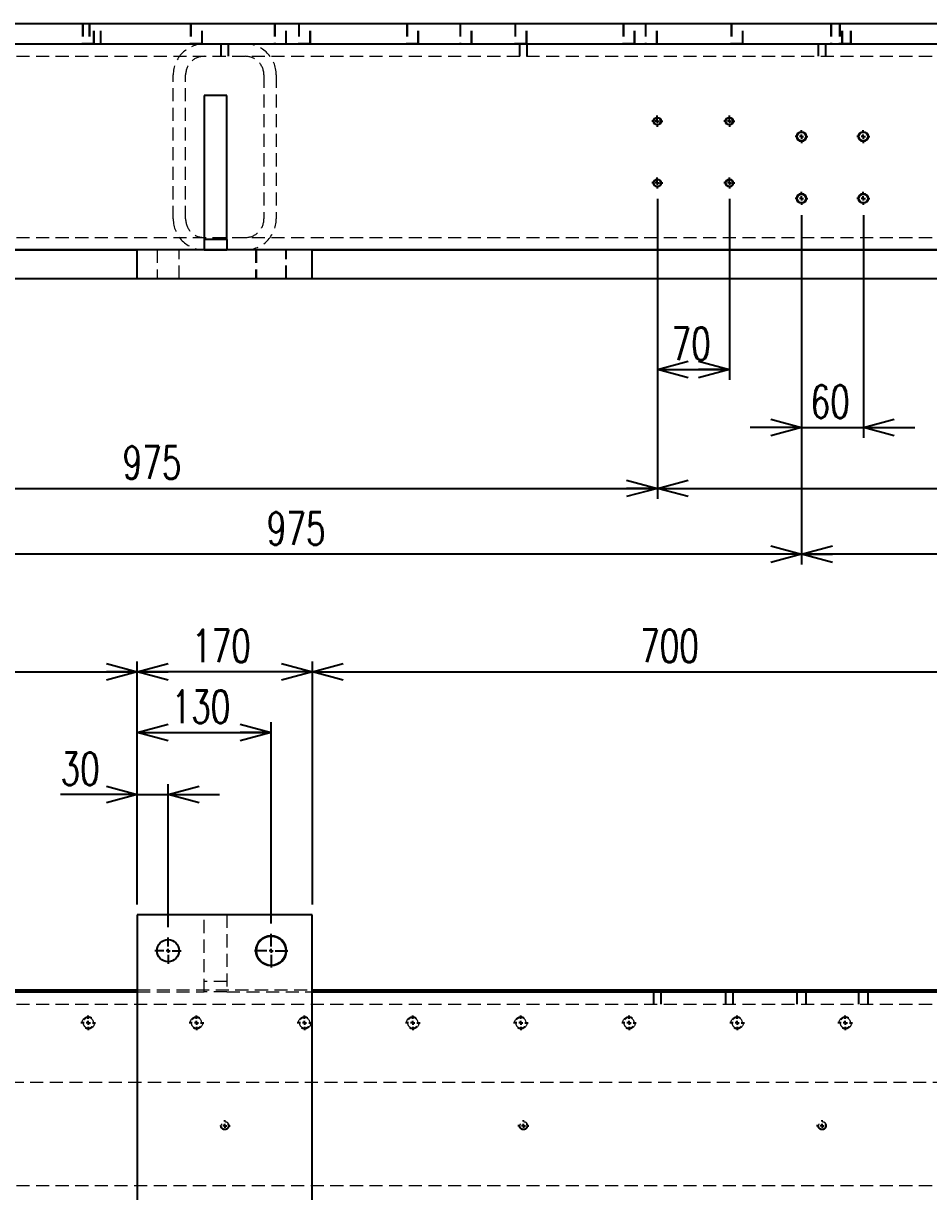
# Model space of a CAD drawing. Header units: millimetres. Extents: x 30 to 8380, y 30 to 5898.
# Drawn here: x 5510 to 6389, y 1887 to 3021 of the extents above; entities that cross this region are included whole.
import ezdxf

# ---------------------------------------------------------------- set-up
doc = ezdxf.new("R2010")
doc.units = ezdxf.units.MM
doc.header["$LTSCALE"] = 10
doc.linetypes.add('HIDDEN', pattern=[1.905, 1.27, -0.635])
doc.layers.add('FORMAT', color=7, linetype='Continuous')
doc.styles.add('SLDTEXTSTYLE0', font='TXT', dxfattribs={"width": 0.7, "bigfont": 'bigfont'})
doc.dimstyles.new('SLDDIMSTYLE2', dxfattribs={"dimtxt": 36.380208, "dimasz": 30, "dimexe": 0, "dimexo": 0.0625, "dimgap": 9.095052, "dimtad": 3, "dimrnd": 1e-09, "dimzin": 12, "dimdsep": 46, "dimtxsty": 'SLDTEXTSTYLE0', "dimblk1": 'OPEN30', "dimblk2": 'OPEN30', "dimsah": 1, "dimcen": 0.09, "dimadec": 0, "dimazin": 3, "dimtfac": 1, "dimtdec": 3, "dimtmove": 0, "dimatfit": 0, "dimldrblk": 'OPEN30', "dimfxl": 1, "dimfrac": 2, "dimtolj": 1, "dimtzin": 12, "dimarcsym": 0})
doc.dimstyles.new('SLDDIMSTYLE3', dxfattribs={"dimtxt": 36.380208, "dimasz": 30, "dimexe": 0, "dimexo": 0.0625, "dimgap": 9.095052, "dimtad": 3, "dimrnd": 1e-09, "dimzin": 12, "dimdsep": 46, "dimtxsty": 'SLDTEXTSTYLE0', "dimblk1": 'OPEN30', "dimblk2": 'OPEN30', "dimsah": 1, "dimcen": 0.09, "dimadec": 0, "dimazin": 3, "dimtfac": 1, "dimtdec": 3, "dimtofl": 0, "dimtmove": 0, "dimatfit": 3, "dimldrblk": 'OPEN30', "dimfxl": 1, "dimfrac": 2, "dimtolj": 1, "dimtzin": 12, "dimarcsym": 0})

# ---------------------------------------------------------------- blocks, each defined once
blk = doc.blocks.new('_Open30')
at = {"color": 0, "linetype": 'ByBlock', "lineweight": -2}
for p, q in [((-1, 0.267949), (0, 0)), ((0, 0), (-1, -0.267949)), ((0, 0), (-1, 0))]:
    blk.add_line(p, q, dxfattribs=at)
blk = doc.blocks.new('_D_2')
at = {"layer": 'FORMAT', "transparency": 16777216}
for p, q in [((2744.3, 2801.5), (2744.3, 2851.5)), ((7350.5, 2801.5), (2734.3, 2801.5)), ((2744.3, 2773.5), (2744.3, 2801.5)), ((7350.5, 2773.5), (2734.3, 2773.5)), ((2744.3, 2773.5), (2744.3, 2679.9))]:
    blk.add_line(p, q, dxfattribs=at)
for centre, start, end in [((2723.1, 2684.9), 63.4349, 116.5651), ((2723.1, 2727.2), 243.4349, 296.5651)]:
    blk.add_arc(centre, 47.3, start, end, dxfattribs=at)
at = {"layer": 'FORMAT', "transparency": 16777216, "xscale": 30, "yscale": 30}
for p, rotation in [((2744.3, 2801.5, -530), 270), ((2744.3, 2773.5, -530), 90)]:
    blk.add_blockref('_Open30', p, dxfattribs=dict(at, rotation=rotation))
at = {"layer": 'FORMAT', "transparency": 16777216, "insert": (2703.3, 2684.9), "char_height": 31.75, "attachment_point": 1, "rotation": 90, "style": 'SLDTEXTSTYLE0'}
blk.add_mtext('28', dxfattribs=at)
blk = doc.blocks.new('_D_14')
at = {"layer": 'FORMAT', "transparency": 16777216}
for p, q in [((5150.5, 2851.1), (5150.5, 2559.8)), ((6125.5, 2851.1), (6125.5, 2559.8)), ((5150.5, 2569.8), (6125.5, 2569.8))]:
    blk.add_line(p, q, dxfattribs=at)
at = {"layer": 'FORMAT', "transparency": 16777216, "xscale": 30, "yscale": 30, "rotation": 180}
blk.add_blockref('_Open30', (5150.5, 2569.8, -530), dxfattribs=at)
at = {"layer": 'FORMAT', "transparency": 16777216, "xscale": 30, "yscale": 30}
blk.add_blockref('_Open30', (6125.5, 2569.8, -530), dxfattribs=at)
at = {"layer": 'FORMAT', "transparency": 16777216, "insert": (5606.2, 2610.7), "char_height": 31.75, "attachment_point": 1, "style": 'SLDTEXTSTYLE0'}
blk.add_mtext('975', dxfattribs=at)
blk = doc.blocks.new('_D_15')
at = {"layer": 'FORMAT', "transparency": 16777216}
for p, q in [((6125.5, 2851.1), (6125.5, 2675.2)), ((6195.5, 2851.1), (6195.5, 2675.2)), ((6125.5, 2685.2), (6195.5, 2685.2))]:
    blk.add_line(p, q, dxfattribs=at)
at = {"layer": 'FORMAT', "transparency": 16777216, "xscale": 30, "yscale": 30, "rotation": 180}
blk.add_blockref('_Open30', (6125.5, 2685.2, -530), dxfattribs=at)
at = {"layer": 'FORMAT', "transparency": 16777216, "xscale": 30, "yscale": 30}
blk.add_blockref('_Open30', (6195.5, 2685.2, -530), dxfattribs=at)
at = {"layer": 'FORMAT', "transparency": 16777216, "insert": (6139.3, 2726.2), "char_height": 31.75, "attachment_point": 1, "style": 'SLDTEXTSTYLE0'}
blk.add_mtext('70', dxfattribs=at)
blk = doc.blocks.new('_D_16')
at = {"layer": 'FORMAT', "transparency": 16777216}
for p, q in [((6125.5, 2851.1), (6125.5, 2559.8)), ((7100.5, 2851.1), (7100.5, 2559.8)), ((6125.5, 2569.8), (7100.5, 2569.8))]:
    blk.add_line(p, q, dxfattribs=at)
at = {"layer": 'FORMAT', "transparency": 16777216, "xscale": 30, "yscale": 30, "rotation": 180}
blk.add_blockref('_Open30', (6125.5, 2569.8, -530), dxfattribs=at)
at = {"layer": 'FORMAT', "transparency": 16777216, "xscale": 30, "yscale": 30}
blk.add_blockref('_Open30', (7100.5, 2569.8, -530), dxfattribs=at)
at = {"layer": 'FORMAT', "transparency": 16777216, "insert": (6581.2, 2610.7), "char_height": 31.75, "attachment_point": 1, "style": 'SLDTEXTSTYLE0'}
blk.add_mtext('975', dxfattribs=at)
blk = doc.blocks.new('_D_20')
at = {"layer": 'FORMAT', "transparency": 16777216}
for p, q in [((6265.5, 2835.2), (6265.5, 2495.8)), ((7240.5, 2835.2), (7240.5, 2495.8)), ((7240.5, 2505.8), (6265.5, 2505.8))]:
    blk.add_line(p, q, dxfattribs=at)
at = {"layer": 'FORMAT', "transparency": 16777216, "xscale": 30, "yscale": 30, "rotation": 180}
blk.add_blockref('_Open30', (6265.5, 2505.8, -530), dxfattribs=at)
at = {"layer": 'FORMAT', "transparency": 16777216, "xscale": 30, "yscale": 30}
blk.add_blockref('_Open30', (7240.5, 2505.8, -530), dxfattribs=at)
at = {"layer": 'FORMAT', "transparency": 16777216, "insert": (6721.2, 2546.7), "char_height": 31.75, "attachment_point": 1, "style": 'SLDTEXTSTYLE0'}
blk.add_mtext('975', dxfattribs=at)
blk = doc.blocks.new('_D_21')
at = {"layer": 'FORMAT', "transparency": 16777216}
for p, q in [((5290.5, 2835.2), (5290.5, 2495.8)), ((6265.5, 2835.2), (6265.5, 2495.8)), ((6265.5, 2505.8), (5290.5, 2505.8))]:
    blk.add_line(p, q, dxfattribs=at)
at = {"layer": 'FORMAT', "transparency": 16777216, "xscale": 30, "yscale": 30, "rotation": 180}
blk.add_blockref('_Open30', (5290.5, 2505.8, -530), dxfattribs=at)
at = {"layer": 'FORMAT', "transparency": 16777216, "xscale": 30, "yscale": 30}
blk.add_blockref('_Open30', (6265.5, 2505.8, -530), dxfattribs=at)
at = {"layer": 'FORMAT', "transparency": 16777216, "insert": (5746.2, 2546.7), "char_height": 31.75, "attachment_point": 1, "style": 'SLDTEXTSTYLE0'}
blk.add_mtext('975', dxfattribs=at)
blk = doc.blocks.new('_D_28')
at = {"layer": 'FORMAT', "transparency": 16777216}
for p, q in [((6265.5, 2835.2), (6265.5, 2618.9)), ((6325.5, 2835.2), (6325.5, 2618.9)), ((6265.5, 2628.9), (6215.5, 2628.9)), ((6265.5, 2628.9), (6325.5, 2628.9)), ((6325.5, 2628.9), (6375.5, 2628.9))]:
    blk.add_line(p, q, dxfattribs=at)
at = {"layer": 'FORMAT', "transparency": 16777216, "xscale": 30, "yscale": 30}
blk.add_blockref('_Open30', (6265.5, 2628.9, -530), dxfattribs=at)
at = {"layer": 'FORMAT', "transparency": 16777216, "xscale": 30, "yscale": 30, "rotation": 180}
blk.add_blockref('_Open30', (6325.5, 2628.9, -530), dxfattribs=at)
at = {"layer": 'FORMAT', "transparency": 16777216, "insert": (6274.3, 2669.9), "char_height": 31.75, "attachment_point": 1, "style": 'SLDTEXTSTYLE0'}
blk.add_mtext('60', dxfattribs=at)
blk = doc.blocks.new('SW_CENTERMARKSYMBOL_0')
at = {"layer": 'FORMAT', "color": 0}
for p, q in [((2921, 0), (2919.6, 0)), ((2925, 0), (2923, 0)), ((2925, 4), (2925, 5.4)), ((2925, 0), (2925, 2)), ((2925, 0), (2925, -2)), ((2925, 0), (2927, 0)), ((2929, 0), (2930.4, 0)), ((2925, -4), (2925, -5.4)), ((2925, -56), (2925, -54.6)), ((2921, -60), (2919.6, -60)), ((2925, -60), (2923, -60)), ((2925, -60), (2925, -58)), ((2925, -60), (2925, -62)), ((2925, -60), (2927, -60)), ((2925, -64), (2925, -65.4)), ((2929, -60), (2930.4, -60))]:
    blk.add_line(p, q, dxfattribs=at)
blk = doc.blocks.new('SW_CENTERMARKSYMBOL_5')
at = {"layer": 'FORMAT', "color": 0}
for p, q in [((2921, 0), (2918.75, 0)), ((2925, 0), (2923, 0)), ((2925, 4), (2925, 6.25)), ((2925, 0), (2925, 2)), ((2925, 0), (2925, -2)), ((2925, 0), (2927, 0)), ((2929, 0), (2931.25, 0)), ((2925, -4), (2925, -6.25)), ((2925, -56), (2925, -53.75)), ((2921, -60), (2918.75, -60)), ((2925, -60), (2923, -60)), ((2925, -60), (2925, -58)), ((2925, -60), (2925, -62)), ((2925, -60), (2927, -60)), ((2925, -64), (2925, -66.25)), ((2929, -60), (2931.25, -60))]:
    blk.add_line(p, q, dxfattribs=at)
blk = doc.blocks.new('SW_CENTERMARKSYMBOL_8')
at = {"layer": 'FORMAT', "color": 0}
for p, q in [((-4, 0), (-5.4, 0)), ((0, 0), (-2, 0)), ((0, 4), (0, 5.4)), ((0, 0), (0, 2)), ((0, 0), (0, -2)), ((0, 0), (2, 0)), ((4, 0), (5.4, 0)), ((0, -4), (0, -5.4))]:
    blk.add_line(p, q, dxfattribs=at)
blk = doc.blocks.new('SW_CENTERMARKSYMBOL_9')
at = {"layer": 'FORMAT', "color": 0}
for p, q in [((-4, 0), (-5.4, 0)), ((0, 0), (-2, 0)), ((0, 4), (0, 5.4)), ((0, 0), (0, 2)), ((0, 0), (0, -2)), ((0, 0), (2, 0)), ((4, 0), (5.4, 0)), ((0, -4), (0, -5.4))]:
    blk.add_line(p, q, dxfattribs=at)
blk = doc.blocks.new('SW_CENTERMARKSYMBOL_22')
at = {"layer": 'FORMAT', "color": 0}
for p, q in [((-4, 0), (-6.25, 0)), ((0, 0), (-2, 0)), ((0, 4), (0, 6.25)), ((0, 0), (0, 2)), ((0, 0), (0, -2)), ((0, 0), (2, 0)), ((4, 0), (6.25, 0)), ((0, -4), (0, -6.25))]:
    blk.add_line(p, q, dxfattribs=at)
blk = doc.blocks.new('SW_CENTERMARKSYMBOL_23')
at = {"layer": 'FORMAT', "color": 0}
for p, q in [((-4, 0), (-6.25, 0)), ((0, 0), (-2, 0)), ((0, 4), (0, 6.25)), ((0, 0), (0, 2)), ((0, 0), (0, -2)), ((0, 0), (2, 0)), ((4, 0), (6.25, 0)), ((0, -4), (0, -6.25))]:
    blk.add_line(p, q, dxfattribs=at)
blk = doc.blocks.new('_D_94')
at = {"layer": 'FORMAT', "transparency": 16777216}
for p, q in [((5620.5, 2165.7), (5620.5, 2401.7)), ((5790.5, 2165.7), (5790.5, 2401.7)), ((5790.5, 2391.7), (5620.5, 2391.7))]:
    blk.add_line(p, q, dxfattribs=at)
at = {"layer": 'FORMAT', "transparency": 16777216, "xscale": 30, "yscale": 30, "rotation": 180}
blk.add_blockref('_Open30', (5620.5, 2391.7, -104), dxfattribs=at)
at = {"layer": 'FORMAT', "transparency": 16777216, "xscale": 30, "yscale": 30}
blk.add_blockref('_Open30', (5790.5, 2391.7, -104), dxfattribs=at)
at = {"layer": 'FORMAT', "transparency": 16777216, "insert": (5673.7, 2432.6), "char_height": 31.75, "attachment_point": 1, "style": 'SLDTEXTSTYLE0'}
blk.add_mtext('170', dxfattribs=at)
blk = doc.blocks.new('_D_104')
at = {"layer": 'FORMAT', "transparency": 16777216}
for p, q in [((4920.5, 2165.7), (4920.5, 2401.7)), ((5620.5, 2165.7), (5620.5, 2401.7)), ((4920.5, 2391.7), (5620.5, 2391.7))]:
    blk.add_line(p, q, dxfattribs=at)
at = {"layer": 'FORMAT', "transparency": 16777216, "xscale": 30, "yscale": 30, "rotation": 180}
blk.add_blockref('_Open30', (4920.5, 2391.7, -104), dxfattribs=at)
at = {"layer": 'FORMAT', "transparency": 16777216, "xscale": 30, "yscale": 30}
blk.add_blockref('_Open30', (5620.5, 2391.7, -104), dxfattribs=at)
at = {"layer": 'FORMAT', "transparency": 16777216, "insert": (5238.7, 2432.6), "char_height": 31.75, "attachment_point": 1, "style": 'SLDTEXTSTYLE0'}
blk.add_mtext('700', dxfattribs=at)
blk = doc.blocks.new('_D_105')
at = {"layer": 'FORMAT', "transparency": 16777216}
for p, q in [((5790.5, 2165.7), (5790.5, 2401.7)), ((6490.5, 2165.7), (6490.5, 2401.7)), ((5790.5, 2391.7), (6490.5, 2391.7))]:
    blk.add_line(p, q, dxfattribs=at)
at = {"layer": 'FORMAT', "transparency": 16777216, "xscale": 30, "yscale": 30, "rotation": 180}
blk.add_blockref('_Open30', (5790.5, 2391.7, -104), dxfattribs=at)
at = {"layer": 'FORMAT', "transparency": 16777216, "xscale": 30, "yscale": 30}
blk.add_blockref('_Open30', (6490.5, 2391.7, -104), dxfattribs=at)
at = {"layer": 'FORMAT', "transparency": 16777216, "insert": (6108.7, 2432.6), "char_height": 31.75, "attachment_point": 1, "style": 'SLDTEXTSTYLE0'}
blk.add_mtext('700', dxfattribs=at)
blk = doc.blocks.new('_D_114')
at = {"layer": 'FORMAT', "transparency": 16777216}
for p, q in [((5620.5, 2165.7), (5620.5, 2342.7)), ((5750.5, 2147), (5750.5, 2342.7)), ((5620.5, 2332.7), (5750.5, 2332.7))]:
    blk.add_line(p, q, dxfattribs=at)
at = {"layer": 'FORMAT', "transparency": 16777216, "xscale": 30, "yscale": 30, "rotation": 180}
blk.add_blockref('_Open30', (5620.5, 2332.7, -104), dxfattribs=at)
at = {"layer": 'FORMAT', "transparency": 16777216, "xscale": 30, "yscale": 30}
blk.add_blockref('_Open30', (5750.5, 2332.7, -104), dxfattribs=at)
at = {"layer": 'FORMAT', "transparency": 16777216, "insert": (5653.7, 2373.6), "char_height": 31.75, "attachment_point": 1, "style": 'SLDTEXTSTYLE0'}
blk.add_mtext('130', dxfattribs=at)
blk = doc.blocks.new('_D_115')
at = {"layer": 'FORMAT', "transparency": 16777216}
for p, q in [((5620.5, 2165.7), (5620.5, 2282.4)), ((5650.5, 2143.5), (5650.5, 2282.4)), ((5620.5, 2272.4), (5545.9, 2272.4)), ((5620.5, 2272.4), (5650.5, 2272.4)), ((5650.5, 2272.4), (5700.5, 2272.4))]:
    blk.add_line(p, q, dxfattribs=at)
at = {"layer": 'FORMAT', "transparency": 16777216, "xscale": 30, "yscale": 30}
blk.add_blockref('_Open30', (5620.5, 2272.4, -104), dxfattribs=at)
at = {"layer": 'FORMAT', "transparency": 16777216, "xscale": 30, "yscale": 30, "rotation": 180}
blk.add_blockref('_Open30', (5650.5, 2272.4, -104), dxfattribs=at)
at = {"layer": 'FORMAT', "transparency": 16777216, "insert": (5545.9, 2313.3), "char_height": 31.75, "attachment_point": 1, "style": 'SLDTEXTSTYLE0'}
blk.add_mtext('30', dxfattribs=at)
blk = doc.blocks.new('SW_CENTERMARKSYMBOL_74')
at = {"layer": 'FORMAT', "color": 0}
for p, q in [((-1894, 0), (-1897.1, 0)), ((-1890, 0), (-1892, 0)), ((-1890, 4), (-1890, 7.1)), ((-1890, 0), (-1890, 2)), ((-1890, 0), (-1890, -2)), ((-1890, 0), (-1888, 0)), ((-1886, 0), (-1882.9, 0)), ((-1789, 0), (-1792.1, 0)), ((-1785, 0), (-1787, 0)), ((-1785, 4), (-1785, 7.1)), ((-1785, 0), (-1785, 2)), ((-1785, 0), (-1785, -2)), ((-1785, 0), (-1783, 0)), ((-1781, 0), (-1777.9, 0)), ((-1684, 0), (-1687.1, 0)), ((-1680, 0), (-1682, 0)), ((-1680, 4), (-1680, 7.1)), ((-1680, 0), (-1680, 2)), ((-1680, 0), (-1680, -2)), ((-1680, 0), (-1678, 0)), ((-1676, 0), (-1672.9, 0)), ((-1579, 0), (-1582.1, 0)), ((-1575, 0), (-1577, 0)), ((-1575, 4), (-1575, 7.1)), ((-1575, 0), (-1575, 2)), ((-1575, 0), (-1575, -2)), ((-1575, 0), (-1573, 0)), ((-1571, 0), (-1567.9, 0)), ((-1474, 0), (-1477.1, 0)), ((-1470, 0), (-1472, 0)), ((-1470, 4), (-1470, 7.1)), ((-1470, 0), (-1470, 2)), ((-1470, 0), (-1470, -2)), ((-1470, 0), (-1468, 0)), ((-1466, 0), (-1462.9, 0)), ((-1369, 0), (-1372.1, 0)), ((-1365, 0), (-1367, 0)), ((-1365, 4), (-1365, 7.1)), ((-1365, 0), (-1365, 2)), ((-1365, 0), (-1365, -2)), ((-1365, 0), (-1363, 0)), ((-1361, 0), (-1357.9, 0)), ((-1264, 0), (-1267.1, 0)), ((-1260, 0), (-1262, 0)), ((-1260, 4), (-1260, 7.1)), ((-1260, 0), (-1260, 2)), ((-1260, 0), (-1260, -2)), ((-1260, 0), (-1258, 0)), ((-1256, 0), (-1252.9, 0)), ((-1159, 0), (-1162.1, 0)), ((-1155, 0), (-1157, 0)), ((-1155, 4), (-1155, 7.1)), ((-1155, 0), (-1155, 2)), ((-1155, 0), (-1155, -2)), ((-1155, 0), (-1153, 0)), ((-1151, 0), (-1147.9, 0)), ((-1890, -4), (-1890, -7.1)), ((-1785, -4), (-1785, -7.1)), ((-1680, -4), (-1680, -7.1)), ((-1575, -4), (-1575, -7.1)), ((-1470, -4), (-1470, -7.1)), ((-1365, -4), (-1365, -7.1)), ((-1260, -4), (-1260, -7.1)), ((-1155, -4), (-1155, -7.1))]:
    blk.add_line(p, q, dxfattribs=at)
blk = doc.blocks.new('SW_CENTERMARKSYMBOL_75')
at = {"layer": 'FORMAT', "color": 0}
for p, q in [((-1740, 0), (-1742, 0)), ((-1740, 4), (-1740, 5.4)), ((-1740, 0), (-1740, 2)), ((-1740, 0), (-1740, -2)), ((-1740, 0), (-1738, 0)), ((-1736, 0), (-1734.6, 0)), ((-1454, 0), (-1455.4, 0)), ((-1450, 0), (-1452, 0)), ((-1450, 4), (-1450, 5.4)), ((-1450, 0), (-1450, 2)), ((-1450, 0), (-1450, -2)), ((-1450, 0), (-1448, 0)), ((-1446, 0), (-1444.6, 0)), ((-1164, 0), (-1165.4, 0)), ((-1160, 0), (-1162, 0)), ((-1160, 4), (-1160, 5.4)), ((-1160, 0), (-1160, 2)), ((-1160, 0), (-1160, -2)), ((-1160, 0), (-1158, 0))]:
    blk.add_line(p, q, dxfattribs=at)
blk = doc.blocks.new('SW_CENTERMARKSYMBOL_96')
at = {"layer": 'FORMAT', "color": 0}
for p, q in [((0, 4), (0, 16.25)), ((-4, 0), (-16.25, 0)), ((0, 0), (-2, 0)), ((0, 0), (0, 2)), ((0, 0), (0, -2)), ((0, 0), (2, 0)), ((4, 0), (16.25, 0)), ((0, -4), (0, -16.25))]:
    blk.add_line(p, q, dxfattribs=at)
blk = doc.blocks.new('SW_CENTERMARKSYMBOL_104')
at = {"layer": 'FORMAT', "color": 0}
for p, q in [((0, 4), (0, 12.75)), ((-4, 0), (-12.75, 0)), ((0, 0), (-2, 0)), ((0, 0), (0, 2)), ((0, 0), (0, -2)), ((0, 0), (2, 0)), ((4, 0), (12.75, 0)), ((0, -4), (0, -12.75))]:
    blk.add_line(p, q, dxfattribs=at)

msp = doc.modelspace()

# ---------------------------------------------------------------- linework, layer by layer
at = {"color": 7, "linetype": 'Continuous', "lineweight": 25}
for p, q in [((2950.4504656, 3021.4899875), (7510.4504656, 3021.4899875)), ((2950.4504656, 3001.4899875), (7510.4504656, 3001.4899875)), ((5578.0445799, 3001.4889875), (5567.8563512, 3001.4889875)), ((5683.0445799, 3001.4889875), (5672.8563512, 3001.4889875)), ((5788.0445799, 3001.4889875), (5777.8563512, 3001.4889875)), ((5893.0445799, 3001.4889875), (5882.8563512, 3001.4889875)), ((5998.0445799, 3001.4889875), (5987.8563512, 3001.4889875)), ((6103.0445799, 3001.4889875), (6092.8563512, 3001.4889875)), ((6208.0445799, 3001.4889875), (6197.8563512, 3001.4889875)), ((6313.0445799, 3001.4889875), (6302.8563512, 3001.4889875)), ((5685.4504656, 2951.4899875), (5685.4504656, 2811.4899875)), ((5707.4504656, 2951.4899875), (5685.4504656, 2951.4899875)), ((5707.4504656, 2811.4899875), (5707.4504656, 2951.4899875)), ((5707.4504656, 2811.4899875), (5685.4504656, 2811.4899875)), ((5685.4504656, 2811.4899875), (5685.4504656, 2801.4899875)), ((5707.4504656, 2811.4899875), (5707.4504656, 2801.4899875)), ((4920.4504656, 2801.4899875), (5620.4504656, 2801.4899875)), ((5620.4504656, 2773.4899875), (5620.4504656, 2801.4899875)), ((5790.4504656, 2801.4899875), (5620.4504656, 2801.4899875)), ((5685.4504656, 2801.4899875), (5707.4504656, 2801.4899875)), ((5790.4504656, 2801.4899875), (6490.4504656, 2801.4899875)), ((5790.4504656, 2773.4899875), (5790.4504656, 2801.4899875)), ((5790.4504656, 2773.4899875), (5620.4504656, 2773.4899875)), ((5790.4504656, 2155.7070857), (5620.4504656, 2155.7070857)), ((5620.4504656, 2155.7070857), (5620.4504656, 945.7070857)), ((5790.4504656, 945.7070857), (5790.4504656, 2155.7070857)), ((4920.4504656, 2082.7070857), (5620.4504656, 2082.7070857)), ((4920.4504656, 2080.7070857), (5620.4504656, 2080.7070857)), ((5790.4504656, 2082.7070857), (6490.4504656, 2082.7070857)), ((5790.4504656, 2080.7070857), (6490.4504656, 2080.7070857))]:
    msp.add_line(p, q, dxfattribs=at)
at = {"color": 7, "linetype": 'HIDDEN', "lineweight": 18}
for p, q in [((5566.9504656, 3021.4899875), (5566.9504656, 3001.4899875)), ((5567.8504656, 3021.4899875), (5567.8504656, 3001.4899875)), ((5573.5504656, 3021.4899875), (5573.5504656, 3001.4899875)), ((5574.4504656, 3021.4899875), (5574.4504656, 3001.4899875)), ((5578.0504656, 3001.4899875), (5578.0504656, 3021.4899875)), ((5578.9504656, 3001.4899875), (5578.9504656, 3021.4899875)), ((5584.6504656, 3001.4899875), (5584.6504656, 3021.4899875)), ((5585.5504656, 3001.4899875), (5585.5504656, 3021.4899875)), ((5671.9504656, 3021.4899875), (5671.9504656, 3001.4899875)), ((5672.8504656, 3021.4899875), (5672.8504656, 3001.4899875)), ((5683.0504656, 3001.4899875), (5683.0504656, 3021.4899875)), ((5683.9504656, 3001.4899875), (5683.9504656, 3021.4899875)), ((5753.5504656, 3021.4899875), (5753.5504656, 3001.4899875)), ((5754.4504656, 3021.4899875), (5754.4504656, 3001.4899875)), ((5764.6504656, 3001.4899875), (5764.6504656, 3021.4899875)), ((5765.5504656, 3001.4899875), (5765.5504656, 3021.4899875)), ((5776.9504656, 3021.4899875), (5776.9504656, 3001.4899875)), ((5777.8504656, 3021.4899875), (5777.8504656, 3001.4899875)), ((5788.0504656, 3001.4899875), (5788.0504656, 3021.4899875)), ((5788.9504656, 3001.4899875), (5788.9504656, 3021.4899875)), ((5881.9504656, 3021.4899875), (5881.9504656, 3001.4899875)), ((5882.8504656, 3021.4899875), (5882.8504656, 3001.4899875)), ((5893.0504656, 3001.4899875), (5893.0504656, 3021.4899875)), ((5893.9504656, 3001.4899875), (5893.9504656, 3021.4899875)), ((5933.5504656, 3021.4899875), (5933.5504656, 3001.4899875)), ((5934.4504656, 3021.4899875), (5934.4504656, 3001.4899875)), ((5944.6504656, 3001.4899875), (5944.6504656, 3021.4899875)), ((5945.5504656, 3001.4899875), (5945.5504656, 3021.4899875)), ((5986.9504656, 3021.4899875), (5986.9504656, 3001.4899875)), ((5987.8504656, 3021.4899875), (5987.8504656, 3001.4899875)), ((5998.0504656, 3001.4899875), (5998.0504656, 3021.4899875)), ((5998.9504656, 3001.4899875), (5998.9504656, 3021.4899875)), ((6091.9504656, 3021.4899875), (6091.9504656, 3001.4899875)), ((6092.8504656, 3021.4899875), (6092.8504656, 3001.4899875)), ((6103.0504656, 3001.4899875), (6103.0504656, 3021.4899875)), ((6103.9504656, 3001.4899875), (6103.9504656, 3021.4899875)), ((6113.5504656, 3021.4899875), (6113.5504656, 3001.4899875)), ((6114.4504656, 3021.4899875), (6114.4504656, 3001.4899875)), ((6124.6504656, 3001.4899875), (6124.6504656, 3021.4899875)), ((6125.5504656, 3001.4899875), (6125.5504656, 3021.4899875)), ((6196.9504656, 3021.4899875), (6196.9504656, 3001.4899875)), ((6197.8504656, 3021.4899875), (6197.8504656, 3001.4899875)), ((6208.0504656, 3001.4899875), (6208.0504656, 3021.4899875)), ((6208.9504656, 3001.4899875), (6208.9504656, 3021.4899875)), ((6293.5504656, 3021.4899875), (6293.5504656, 3001.4899875)), ((6294.4504656, 3021.4899875), (6294.4504656, 3001.4899875)), ((6301.9504656, 3021.4899875), (6301.9504656, 3001.4899875)), ((6302.8504656, 3021.4899875), (6302.8504656, 3001.4899875)), ((6304.6504656, 3001.4899875), (6304.6504656, 3021.4899875)), ((6305.5504656, 3001.4899875), (6305.5504656, 3021.4899875)), ((6313.0504656, 3001.4899875), (6313.0504656, 3021.4899875)), ((6313.9504656, 3001.4899875), (6313.9504656, 3021.4899875)), ((5567.8504656, 3001.4899875), (5567.8504656, 3001.4889875)), ((5567.8504656, 3001.4889875), (5567.8563512, 3001.4889875)), ((5578.0445799, 3001.4889875), (5578.0504656, 3001.4889875)), ((5578.0504656, 3001.4889875), (5578.0504656, 3001.4899875)), ((5672.8504656, 3001.4899875), (5672.8504656, 3001.4889875)), ((5672.8504656, 3001.4889875), (5672.8563512, 3001.4889875)), ((5683.0445799, 3001.4889875), (5683.0504656, 3001.4889875)), ((5683.0504656, 3001.4889875), (5683.0504656, 3001.4899875)), ((5701.4504656, 3001.4899875), (5701.4504656, 2989.4899875)), ((5702.0504656, 3001.4899875), (5702.0504656, 2989.4899875)), ((5708.8504656, 2989.4899875), (5708.8504656, 3001.4899875)), ((5709.4504656, 2989.4899875), (5709.4504656, 3001.4899875)), ((5777.8504656, 3001.4899875), (5777.8504656, 3001.4889875)), ((5777.8504656, 3001.4889875), (5777.8563512, 3001.4889875)), ((5788.0445799, 3001.4889875), (5788.0504656, 3001.4889875)), ((5788.0504656, 3001.4889875), (5788.0504656, 3001.4899875)), ((5882.8504656, 3001.4899875), (5882.8504656, 3001.4889875)), ((5882.8504656, 3001.4889875), (5882.8563512, 3001.4889875)), ((5893.0445799, 3001.4889875), (5893.0504656, 3001.4889875)), ((5893.0504656, 3001.4889875), (5893.0504656, 3001.4899875)), ((5987.8504656, 3001.4899875), (5987.8504656, 3001.4889875)), ((5987.8504656, 3001.4889875), (5987.8563512, 3001.4889875)), ((5991.4504656, 3001.4899875), (5991.4504656, 2989.4899875)), ((5992.0504656, 3001.4899875), (5992.0504656, 2989.4899875)), ((5998.0445799, 3001.4889875), (5998.0504656, 3001.4889875)), ((5998.0504656, 3001.4889875), (5998.0504656, 3001.4899875)), ((5998.8504656, 2989.4899875), (5998.8504656, 3001.4899875)), ((5999.4504656, 2989.4899875), (5999.4504656, 3001.4899875)), ((6092.8504656, 3001.4899875), (6092.8504656, 3001.4889875)), ((6092.8504656, 3001.4889875), (6092.8563512, 3001.4889875)), ((6103.0445799, 3001.4889875), (6103.0504656, 3001.4889875)), ((6103.0504656, 3001.4889875), (6103.0504656, 3001.4899875)), ((6197.8504656, 3001.4899875), (6197.8504656, 3001.4889875)), ((6197.8504656, 3001.4889875), (6197.8563512, 3001.4889875)), ((6208.0445799, 3001.4889875), (6208.0504656, 3001.4889875)), ((6208.0504656, 3001.4889875), (6208.0504656, 3001.4899875)), ((6281.4504656, 3001.4899875), (6281.4504656, 2989.4899875)), ((6282.0504656, 3001.4899875), (6282.0504656, 2989.4899875)), ((6288.8504656, 2989.4899875), (6288.8504656, 3001.4899875)), ((6289.4504656, 2989.4899875), (6289.4504656, 3001.4899875)), ((6302.8504656, 3001.4899875), (6302.8504656, 3001.4889875)), ((6302.8504656, 3001.4889875), (6302.8563512, 3001.4889875)), ((6313.0445799, 3001.4889875), (6313.0504656, 3001.4889875)), ((6313.0504656, 3001.4889875), (6313.0504656, 3001.4899875)), ((2950.4504656, 2989.4899875), (7530.4504656, 2989.4899875)), ((5655.4504656, 2831.4899875), (5655.4504656, 2971.4899875)), ((5667.4504656, 2831.4899875), (5667.4504656, 2971.4899875)), ((5743.4504656, 2971.4899875), (5743.4504656, 2831.4899875)), ((5755.4504656, 2971.4899875), (5755.4504656, 2831.4899875)), ((2950.4504656, 2813.4899875), (7530.4504656, 2813.4899875)), ((5639.7004656, 2801.4899875), (5639.7004656, 2773.4899875)), ((5661.2004656, 2773.4899875), (5661.2004656, 2801.4899875)), ((5735.4504656, 2801.4899875), (5735.4504656, 2773.4899875)), ((5736.2004656, 2801.4899875), (5736.2004656, 2773.4899875)), ((5764.7004656, 2773.4899875), (5764.7004656, 2801.4899875)), ((5765.4504656, 2773.4899875), (5765.4504656, 2801.4899875)), ((5685.4504656, 2080.7070857), (5685.4504656, 2155.7070857)), ((5707.4504656, 2155.7070857), (5707.4504656, 2080.7070857)), ((5707.4504656, 2090.7070857), (5685.4504656, 2090.7070857)), ((5620.4504656, 2082.7070857), (5790.4504656, 2082.7070857)), ((5620.4504656, 2080.7070857), (5685.4504656, 2080.7070857)), ((5707.4504656, 2080.7070857), (5685.4504656, 2080.7070857)), ((5707.4504656, 2080.7070857), (5790.4504656, 2080.7070857)), ((6121.4504656, 2080.7070857), (6121.4504656, 2068.7070857)), ((6122.0504656, 2080.7070857), (6122.0504656, 2068.7070857)), ((6128.8504656, 2068.7070857), (6128.8504656, 2080.7070857)), ((6129.4504656, 2068.7070857), (6129.4504656, 2080.7070857)), ((6191.4504656, 2080.7070857), (6191.4504656, 2068.7070857)), ((6192.0504656, 2080.7070857), (6192.0504656, 2068.7070857)), ((6198.8504656, 2068.7070857), (6198.8504656, 2080.7070857)), ((6199.4504656, 2068.7070857), (6199.4504656, 2080.7070857)), ((6260.4504656, 2080.7070857), (6260.4504656, 2068.7070857)), ((6261.2004656, 2080.7070857), (6261.2004656, 2068.7070857)), ((6269.7004656, 2068.7070857), (6269.7004656, 2080.7070857)), ((6270.4504656, 2068.7070857), (6270.4504656, 2080.7070857)), ((6320.4504656, 2080.7070857), (6320.4504656, 2068.7070857)), ((6321.2004656, 2080.7070857), (6321.2004656, 2068.7070857)), ((6329.7004656, 2068.7070857), (6329.7004656, 2080.7070857)), ((6330.4504656, 2068.7070857), (6330.4504656, 2080.7070857)), ((2950.4504656, 2068.7070857), (7530.4504656, 2068.7070857)), ((7510.4504656, 1992.7070857), (2950.4504656, 1992.7070857)), ((2950.4504656, 1892.7070857), (7530.4504656, 1892.7070857))]:
    msp.add_line(p, q, dxfattribs=at)
at = {"color": 7, "linetype": 'Continuous', "lineweight": 18}
for centre, radius in [((6125.4504656, 2926.4899875), 4), ((6195.4504656, 2926.4899875), 4), ((6265.4504656, 2911.4899875), 5), ((6325.4504656, 2911.4899875), 5), ((6125.4504656, 2866.4899875), 4), ((6195.4504656, 2866.4899875), 4), ((6265.4504656, 2851.4899875), 5), ((6325.4504656, 2851.4899875), 5), ((5750.4504656, 2120.7070857), 15)]:
    msp.add_circle(centre, radius, dxfattribs=at)
at = {"color": 7, "linetype": 'Continuous', "lineweight": 25}
for centre, radius in [((6125.4504656, 2926.4899875), 3.4), ((6195.4504656, 2926.4899875), 3.4), ((6265.4504656, 2911.4899875), 4.25), ((6325.4504656, 2911.4899875), 4.25), ((6125.4504656, 2866.4899875), 3.4), ((6195.4504656, 2866.4899875), 3.4), ((6265.4504656, 2851.4899875), 4.25), ((6325.4504656, 2851.4899875), 4.25), ((5750.4504656, 2120.7070857), 14.25), ((5650.4504656, 2120.7070857), 10.75)]:
    msp.add_circle(centre, radius, dxfattribs=at)
at = {"color": 7, "linetype": 'HIDDEN', "lineweight": 18}
for centre, radius in [((5572.9504656, 2050.7070857), 6), ((5677.9504656, 2050.7070857), 6), ((5782.9504656, 2050.7070857), 6), ((5887.9504656, 2050.7070857), 6), ((5992.9504656, 2050.7070857), 6), ((6097.9504656, 2050.7070857), 6), ((6202.9504656, 2050.7070857), 6), ((6307.9504656, 2050.7070857), 6), ((5705.4504656, 1950.7070857), 4), ((5705.4504656, 1950.7070857), 3.4), ((5995.4504656, 1950.7070857), 4), ((5995.4504656, 1950.7070857), 3.4), ((6285.4504656, 1950.7070857), 4), ((6285.4504656, 1950.7070857), 3.4)]:
    msp.add_circle(centre, radius, dxfattribs=at)
for centre, radius, start, end in [((5685.4504656, 2971.4899875), 30, 90, 180), ((5725.4504656, 2971.4899875), 30, 0, 90), ((5685.4504656, 2971.4899875), 18, 90, 180), ((5725.4504656, 2971.4899875), 18, 0, 90), ((5685.4504656, 2831.4899875), 30, 180, 270), ((5685.4504656, 2831.4899875), 18, 180, 270), ((5725.4504656, 2831.4899875), 30, 270, 0), ((5725.4504656, 2831.4899875), 18, 270, 0), ((5572.9504656, 2050.7070857), 5.1, 2.7529072093, 177.2470927907), ((5677.9504656, 2050.7070857), 5.1, 2.7529072093, 177.2470927907), ((5782.9504656, 2050.7070857), 5.1, 2.7529072093, 177.2470927907), ((5887.9504656, 2050.7070857), 5.1, 2.7529072093, 177.2470927907), ((5992.9504656, 2050.7070857), 5.1, 2.7529072093, 177.2470927907), ((6097.9504656, 2050.7070857), 5.1, 2.7529072094, 177.2470927906), ((6202.9504656, 2050.7070857), 5.1, 2.7529072094, 177.2470927906), ((6307.9504656, 2050.7070857), 5.1, 2.7529072094, 177.2470927906), ((5572.9504656, 2050.7070857), 5.1, 177.2470927907, 2.7529072093), ((5677.9504656, 2050.7070857), 5.1, 177.2470927907, 2.7529072093), ((5782.9504656, 2050.7070857), 5.1, 177.2470927907, 2.7529072093), ((5887.9504656, 2050.7070857), 5.1, 177.2470927907, 2.7529072093), ((5992.9504656, 2050.7070857), 5.1, 177.2470927907, 2.7529072093), ((6097.9504656, 2050.7070857), 5.1, 177.2470927906, 2.7529072094), ((6202.9504656, 2050.7070857), 5.1, 177.2470927906, 2.7529072094), ((6307.9504656, 2050.7070857), 5.1, 177.2470927906, 2.7529072094)]:
    msp.add_arc(centre, radius, start, end, dxfattribs=at)
for points in [[(5672.8563512, 2050.9520326), (5672.8524287, 2050.8704564), (5672.8504656, 2050.7887589), (5672.8504656, 2050.7070857)], [(5683.0504656, 2050.7070857), (5683.0504656, 2050.7887589), (5683.0485025, 2050.8704564), (5683.0445799, 2050.9520326)]]:
    msp.add_open_spline(points, degree=3, dxfattribs=at)

# ---------------------------------------------------------------- block references
at = {"layer": 'FORMAT'}
for name, p in [('SW_CENTERMARKSYMBOL_0', (3270.4504656, 2926.4899875)), ('SW_CENTERMARKSYMBOL_9', (6125.4504656, 2926.4899875)), ('SW_CENTERMARKSYMBOL_5', (3340.4504656, 2911.4899875)), ('SW_CENTERMARKSYMBOL_22', (6325.4504656, 2911.4899875)), ('SW_CENTERMARKSYMBOL_8', (6125.4504656, 2866.4899875)), ('SW_CENTERMARKSYMBOL_23', (6325.4504656, 2851.4899875)), ('SW_CENTERMARKSYMBOL_104', (5650.4504656, 2120.7070857)), ('SW_CENTERMARKSYMBOL_96', (5750.4504656, 2120.7070857)), ('SW_CENTERMARKSYMBOL_74', (7462.9504656, 2050.7070857)), ('SW_CENTERMARKSYMBOL_75', (7445.4504656, 1950.7070857))]:
    msp.add_blockref(name, p, dxfattribs=at)

# ---------------------------------------------------------------- dimensions: what is measured, and where the dimension line sits
for base, p1, p2, dimstyle, picture, middle in [((6125.4504656, 2569.7983849), (5150.4504656, 2861.0899875), (6125.4504656, 2861.0899875), 'SLDDIMSTYLE3', '_D_14', (5637.9504656, 2569.7983849)), ((6195.4504656, 2685.2246395), (6125.4504656, 2861.0899875), (6195.4504656, 2861.0899875), 'SLDDIMSTYLE3', '_D_15', (6160.4504656, 2685.2246395)), ((7100.4504656, 2569.7983849), (6125.4504656, 2861.0899875), (7100.4504656, 2861.0899875), 'SLDDIMSTYLE3', '_D_16', (6612.9504656, 2569.7983849)), ((5290.4504656, 2505.8015867), (6265.4504656, 2845.2399875), (5290.4504656, 2845.2399875), 'SLDDIMSTYLE3', '_D_21', (5777.9504656, 2505.8015867)), ((6325.4504656, 2628.9492253), (6265.4504656, 2845.2399875), (6325.4504656, 2845.2399875), 'SLDDIMSTYLE2', '_D_28', (6295.4504656, 2628.9492253)), ((6265.4504656, 2505.8015867), (7240.4504656, 2845.2399875), (6265.4504656, 2845.2399875), 'SLDDIMSTYLE3', '_D_20', (6752.9504656, 2505.8015867)), ((5620.4504656, 2391.7017435), (4920.4504656, 2155.7070857), (5620.4504656, 2155.7070857), 'SLDDIMSTYLE3', '_D_104', (5270.4504656, 2391.7017435)), ((5620.4504656, 2391.7017435), (5790.4504656, 2155.7070857), (5620.4504656, 2155.7070857), 'SLDDIMSTYLE3', '_D_94', (5705.4504656, 2391.7017435)), ((6490.4504656, 2391.7017435), (5790.4504656, 2155.7070857), (6490.4504656, 2155.7070857), 'SLDDIMSTYLE3', '_D_105', (6140.4504656, 2391.7017435)), ((5750.4504656, 2332.6590794), (5620.4504656, 2155.7070857), (5750.4504656, 2136.9570857), 'SLDDIMSTYLE3', '_D_114', (5685.4504656, 2332.6590794)), ((5650.4504656, 2272.3540613), (5620.4504656, 2155.7070857), (5650.4504656, 2133.4570857), 'SLDDIMSTYLE2', '_D_115', (5567.0367194, 2272.3540613))]:
    dim = msp.add_linear_dim(base=base, p1=p1, p2=p2, dimstyle=dimstyle, dxfattribs=at)
    dim.commit()
    dim.dimension.update_dxf_attribs({"geometry": picture, "text_midpoint": middle, "dimtype": 160})
dim = msp.add_linear_dim(base=(2744.2649272, 2801.4899875), p1=(7360.4504656, 2773.4899875), p2=(7360.4504656, 2801.4899875), angle=90, text='(<>)', dimstyle='SLDDIMSTYLE2', dxfattribs=at)
dim.commit()
dim.dimension.update_dxf_attribs({"geometry": '_D_2', "text_midpoint": (2744.2649272, 2706.0736877), "dimtype": 160})

doc.saveas('drawing.dxf')
